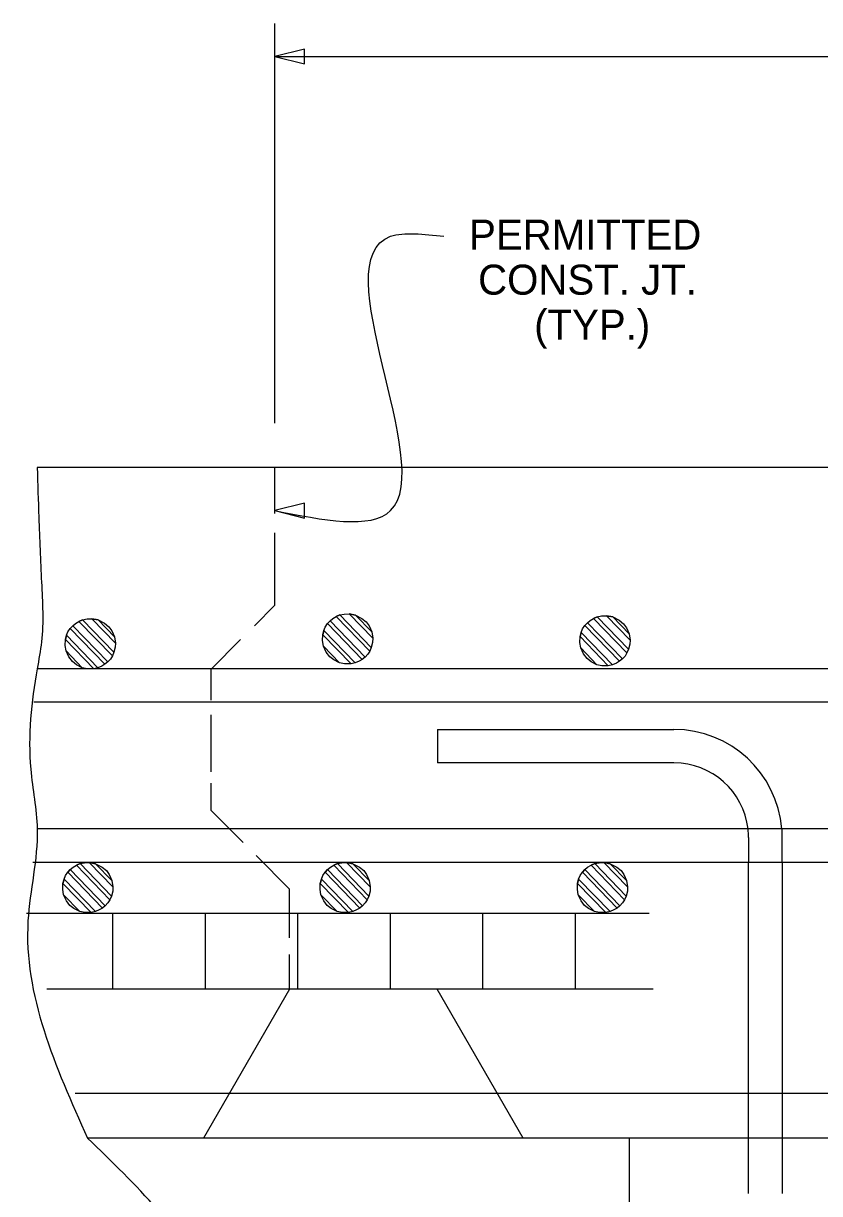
# Model space of a CAD drawing. Extents: x 0.77 to 5.6, y 4.25 to 7.07.
# Drawn here: x 0.767 to 1.88, y 5.35 to 6.986 of the extents above; entities that cross this region are included whole.
import ezdxf

# ---------------------------------------------------------------- set-up
doc = ezdxf.new("R2010")
doc.units = 0
for name, color, linetype in [('Beam Bolsters CELL', 7, 'Continuous'), ('Dimension Lines', 7, 'Continuous'), ('Mis Object Lines', 7, 'Continuous'), ('Mis Object Lines CELL', 7, 'Continuous'), ('Rebar Lines', 7, 'Continuous'), ('Structural Steel Lines', 7, 'Continuous'), ('Text', 7, 'Continuous')]:
    doc.layers.add(name, color=color, linetype=linetype)

msp = doc.modelspace()

# ---------------------------------------------------------------- linework, layer by layer
at = {"layer": 'Beam Bolsters CELL'}
for p, q in [((1.6416, 5.741), (0.7715, 5.741)), ((0.8922, 5.6354), (0.8922, 5.741)), ((1.0215, 5.6354), (1.0215, 5.741)), ((1.1508, 5.6354), (1.1508, 5.741)), ((1.28, 5.6354), (1.28, 5.741)), ((1.4093, 5.6354), (1.4093, 5.741)), ((1.5386, 5.6354), (1.5386, 5.741)), ((1.6471, 5.6354), (0.7998, 5.6354))]:
    msp.add_line(p, q, dxfattribs=at)
at = {"layer": 'Dimension Lines'}
for p, q in [((1.1187, 6.427), (1.1187, 6.9858)), ((1.1187, 6.9395), (3.1767, 6.9395))]:
    msp.add_line(p, q, dxfattribs=at)
msp.add_spline([(1.1187, 6.3045), (1.2804, 6.3045), (1.2804, 6.6881), (1.3547, 6.6881)], degree=3, dxfattribs=at)
at = {"layer": 'Mis Object Lines'}
for p, q in [((2.9139, 6.3646), (0.7864, 6.3646)), ((1.1187, 6.3007), (1.1187, 6.3646)), ((1.1187, 6.1722), (1.1187, 6.2734)), ((1.09, 6.1435), (1.1187, 6.1722)), ((1.0294, 6.0829), (1.0707, 6.1242)), ((1.0294, 6.0393), (1.0294, 6.0829)), ((1.0294, 5.9391), (1.0294, 6.0188)), ((1.0294, 5.885), (1.0294, 5.9232)), ((1.0294, 5.885), (1.0741, 5.8403)), ((1.0923, 5.8221), (1.1391, 5.7753)), ((1.1391, 5.7073), (1.1391, 5.7753)), ((1.1391, 5.6354), (1.1391, 5.6839)), ((1.6138, 5.4271), (1.6138, 5.0625))]:
    msp.add_line(p, q, dxfattribs=at)
msp.add_spline([(0.7864, 6.3646), (0.7887, 6.2953), (0.7925, 6.2044), (0.7925, 6.1211), (0.7864, 6.0834), (0.7774, 5.9431), (0.7864, 5.8594), (0.7736, 5.731), (0.8568, 5.4271)], degree=3, dxfattribs=at)
at = {"layer": 'Mis Object Lines CELL'}
for points in [[(1.1187, 6.9395), (1.16, 6.9292), (1.16, 6.9498)], [(1.1187, 6.3045), (1.16, 6.2942), (1.16, 6.3148)]]:
    msp.add_lwpolyline(points, close=True, dxfattribs=at)
at = {"layer": 'Rebar Lines'}
for p, q in [((2.1702, 6.0834), (0.7864, 6.0834)), ((2.1702, 6.0365), (0.7818, 6.0365)), ((1.3458, 5.9985), (1.6763, 5.9985)), ((1.3458, 5.9985), (1.3458, 5.9517)), ((1.6763, 5.9517), (1.3458, 5.9517)), ((2.1702, 5.8594), (0.7864, 5.8594)), ((1.8274, 5.8129), (1.8274, 5.8594)), ((1.7805, 5.8475), (1.7805, 5.8129)), ((2.1702, 5.8125), (0.7805, 5.8125)), ((1.7805, 5.3495), (1.7805, 5.8129)), ((1.8274, 5.8129), (1.8274, 5.3495))]:
    msp.add_line(p, q, dxfattribs=at)
for points in [[(0.8944, 6.1282), (0.8716, 6.1517), (0.8628, 6.1534), (0.8958, 6.1193), (0.8955, 6.1134), (0.8937, 6.1064), (0.8499, 6.1518), (0.8447, 6.1497), (0.8915, 6.1014), (0.8888, 6.097), (0.8851, 6.093), (0.8361, 6.1436), (0.8327, 6.1397), (0.8811, 6.0896), (0.8767, 6.087), (0.8713, 6.0847), (0.8275, 6.1302), (0.8259, 6.1242), (0.8654, 6.0834), (0.8565, 6.0835), (0.8495, 6.0848), (0.8268, 6.1083), (0.8257, 6.1159), (0.8259, 6.1242), (0.8275, 6.1302), (0.8295, 6.1351), (0.8327, 6.1397), (0.8361, 6.1436), (0.84, 6.1469), (0.8447, 6.1497), (0.8499, 6.1518), (0.8561, 6.1531), (0.8628, 6.1534), (0.8716, 6.1517), (0.8806, 6.1471), (0.8866, 6.142), (0.8906, 6.1365), (0.8944, 6.1282), (0.8958, 6.1193), (0.8955, 6.1134), (0.8937, 6.1064), (0.8915, 6.1014), (0.8888, 6.097), (0.8851, 6.093), (0.8811, 6.0896), (0.8767, 6.087), (0.8713, 6.0847), (0.8654, 6.0834), (0.8565, 6.0835), (0.8495, 6.0848), (0.8413, 6.089), (0.8356, 6.0934), (0.8307, 6.1), (0.8268, 6.1083)], [(1.254, 6.135), (1.2312, 6.1585), (1.2224, 6.1602), (1.2554, 6.1261), (1.2551, 6.1202), (1.2533, 6.1132), (1.2094, 6.1586), (1.2043, 6.1565), (1.2511, 6.1081), (1.2484, 6.1038), (1.2447, 6.0997), (1.1957, 6.1504), (1.1923, 6.1465), (1.2406, 6.0964), (1.2363, 6.0938), (1.2309, 6.0915), (1.187, 6.1369), (1.1855, 6.131), (1.225, 6.0902), (1.2161, 6.0903), (1.2091, 6.0916), (1.1864, 6.1151), (1.1853, 6.1227), (1.1855, 6.131), (1.187, 6.1369), (1.1891, 6.1418), (1.1923, 6.1465), (1.1957, 6.1504), (1.1995, 6.1536), (1.2043, 6.1565), (1.2094, 6.1586), (1.2156, 6.1598), (1.2224, 6.1602), (1.2312, 6.1585), (1.2402, 6.1539), (1.2462, 6.1488), (1.2502, 6.1433), (1.254, 6.135), (1.2554, 6.1261), (1.2551, 6.1202), (1.2533, 6.1132), (1.2511, 6.1081), (1.2484, 6.1038), (1.2447, 6.0997), (1.2406, 6.0964), (1.2363, 6.0938), (1.2309, 6.0915), (1.225, 6.0902), (1.2161, 6.0903), (1.2091, 6.0916), (1.2008, 6.0957), (1.1952, 6.1002), (1.1903, 6.1067), (1.1864, 6.1151)], [(1.6136, 6.1323), (1.5907, 6.1559), (1.582, 6.1576), (1.615, 6.1235), (1.6147, 6.1176), (1.6129, 6.1106), (1.569, 6.156), (1.5639, 6.1539), (1.6106, 6.1055), (1.608, 6.1012), (1.6042, 6.0971), (1.5553, 6.1478), (1.5518, 6.1439), (1.6002, 6.0938), (1.5959, 6.0912), (1.5905, 6.0889), (1.5466, 6.1343), (1.5451, 6.1284), (1.5845, 6.0876), (1.5757, 6.0877), (1.5687, 6.089), (1.546, 6.1125), (1.5449, 6.1201), (1.5451, 6.1284), (1.5466, 6.1343), (1.5487, 6.1392), (1.5518, 6.1439), (1.5553, 6.1478), (1.5591, 6.151), (1.5639, 6.1539), (1.569, 6.156), (1.5752, 6.1572), (1.582, 6.1576), (1.5907, 6.1559), (1.5998, 6.1513), (1.6058, 6.1462), (1.6098, 6.1407), (1.6136, 6.1323), (1.615, 6.1235), (1.6147, 6.1176), (1.6129, 6.1106), (1.6106, 6.1055), (1.608, 6.1012), (1.6042, 6.0971), (1.6002, 6.0938), (1.5959, 6.0912), (1.5905, 6.0889), (1.5845, 6.0876), (1.5757, 6.0877), (1.5687, 6.089), (1.5604, 6.0931), (1.5548, 6.0976), (1.5499, 6.1041), (1.546, 6.1125)], [(0.8909, 5.7872), (0.8681, 5.8108), (0.8593, 5.8125), (0.8923, 5.7784), (0.892, 5.7725), (0.8902, 5.7655), (0.8464, 5.8109), (0.8412, 5.8088), (0.888, 5.7604), (0.8853, 5.7561), (0.8816, 5.752), (0.8326, 5.8027), (0.8292, 5.7988), (0.8776, 5.7487), (0.8732, 5.7461), (0.8678, 5.7438), (0.824, 5.7892), (0.8224, 5.7833), (0.8619, 5.7425), (0.853, 5.7426), (0.8461, 5.7439), (0.8233, 5.7674), (0.8222, 5.775), (0.8224, 5.7833), (0.824, 5.7892), (0.8261, 5.7941), (0.8292, 5.7988), (0.8326, 5.8027), (0.8365, 5.8059), (0.8412, 5.8088), (0.8464, 5.8109), (0.8526, 5.8121), (0.8593, 5.8125), (0.8681, 5.8108), (0.8771, 5.8062), (0.8831, 5.8011), (0.8872, 5.7956), (0.8909, 5.7872), (0.8923, 5.7784), (0.892, 5.7725), (0.8902, 5.7655), (0.888, 5.7604), (0.8853, 5.7561), (0.8816, 5.752), (0.8776, 5.7487), (0.8732, 5.7461), (0.8678, 5.7438), (0.8619, 5.7425), (0.853, 5.7426), (0.8461, 5.7439), (0.8378, 5.748), (0.8321, 5.7525), (0.8273, 5.759), (0.8233, 5.7674)], [(1.2505, 5.7872), (1.2277, 5.8108), (1.2189, 5.8125), (1.2519, 5.7784), (1.2516, 5.7725), (1.2498, 5.7655), (1.206, 5.8109), (1.2008, 5.8088), (1.2476, 5.7604), (1.2449, 5.7561), (1.2412, 5.752), (1.1922, 5.8027), (1.1888, 5.7988), (1.2372, 5.7487), (1.2328, 5.7461), (1.2274, 5.7438), (1.1836, 5.7892), (1.182, 5.7833), (1.2215, 5.7425), (1.2126, 5.7426), (1.2056, 5.7439), (1.1829, 5.7674), (1.1818, 5.775), (1.182, 5.7833), (1.1836, 5.7892), (1.1856, 5.7941), (1.1888, 5.7988), (1.1922, 5.8027), (1.1961, 5.8059), (1.2008, 5.8088), (1.206, 5.8109), (1.2122, 5.8121), (1.2189, 5.8125), (1.2277, 5.8108), (1.2367, 5.8062), (1.2427, 5.8011), (1.2467, 5.7956), (1.2505, 5.7872), (1.2519, 5.7784), (1.2516, 5.7725), (1.2498, 5.7655), (1.2476, 5.7604), (1.2449, 5.7561), (1.2412, 5.752), (1.2372, 5.7487), (1.2328, 5.7461), (1.2274, 5.7438), (1.2215, 5.7425), (1.2126, 5.7426), (1.2056, 5.7439), (1.1974, 5.748), (1.1917, 5.7525), (1.1868, 5.759), (1.1829, 5.7674)], [(1.6101, 5.7872), (1.5873, 5.8108), (1.5785, 5.8125), (1.6115, 5.7784), (1.6112, 5.7725), (1.6094, 5.7655), (1.5655, 5.8109), (1.5604, 5.8088), (1.6072, 5.7604), (1.6045, 5.7561), (1.6007, 5.752), (1.5518, 5.8027), (1.5483, 5.7988), (1.5967, 5.7487), (1.5924, 5.7461), (1.587, 5.7438), (1.5431, 5.7892), (1.5416, 5.7833), (1.5811, 5.7425), (1.5722, 5.7426), (1.5652, 5.7439), (1.5425, 5.7674), (1.5414, 5.775), (1.5416, 5.7833), (1.5431, 5.7892), (1.5452, 5.7941), (1.5483, 5.7988), (1.5518, 5.8027), (1.5556, 5.8059), (1.5604, 5.8088), (1.5655, 5.8109), (1.5717, 5.8121), (1.5785, 5.8125), (1.5873, 5.8108), (1.5963, 5.8062), (1.6023, 5.8011), (1.6063, 5.7956), (1.6101, 5.7872), (1.6115, 5.7784), (1.6112, 5.7725), (1.6094, 5.7655), (1.6072, 5.7604), (1.6045, 5.7561), (1.6007, 5.752), (1.5967, 5.7487), (1.5924, 5.7461), (1.587, 5.7438), (1.5811, 5.7425), (1.5722, 5.7426), (1.5652, 5.7439), (1.5569, 5.748), (1.5513, 5.7525), (1.5464, 5.759), (1.5425, 5.7674)]]:
    msp.add_lwpolyline(points, dxfattribs=at)
for radius, start, end in [(0.1511, 4.5234, 90), (0.1042, 6.5623, 90), (0.1042, 0, 6.5623)]:
    msp.add_arc((1.6763, 5.8475), radius, start, end, dxfattribs=at)
at = {"layer": 'Structural Steel Lines'}
for p, q in [((1.1391, 5.6354), (1.0189, 5.4271)), ((1.3454, 5.6354), (1.1391, 5.6354)), ((1.4656, 5.4271), (1.3454, 5.6354)), ((1.7804, 5.4896), (0.8397, 5.4896)), ((3.0304, 5.4896), (1.7773, 5.4896)), ((1.6138, 5.4271), (0.8568, 5.4271)), ((1.7797, 5.4271), (1.6138, 5.4271)), ((3.0304, 5.4271), (1.7609, 5.4271))]:
    msp.add_line(p, q, dxfattribs=at)
msp.add_spline([(3.0304, 4.913), (2.6753, 4.9055), (2.6109, 4.9017), (2.4897, 4.8979), (2.3269, 4.8941), (2.2057, 4.8941), (2.0769, 4.879), (1.9633, 4.8638), (1.8169, 4.8524), (1.7794, 4.8524), (1.6869, 4.8563), (1.5506, 4.8828), (1.3574, 4.9093), (1.2097, 4.9509), (1.0999, 5.0607), (1.0317, 5.216), (0.8568, 5.4271)], degree=3, dxfattribs=at)

# ---------------------------------------------------------------- texts
at = {"layer": 'Text'}
for s, p in [('PERMITTED', (1.39, 6.6695)), ('CONST. JT.', (1.4026, 6.6065)), ('(TYP.)', (1.4809, 6.5435))]:
    msp.add_text(s, height=0.042, dxfattribs=at).set_placement(p)

doc.saveas('drawing.dxf')
